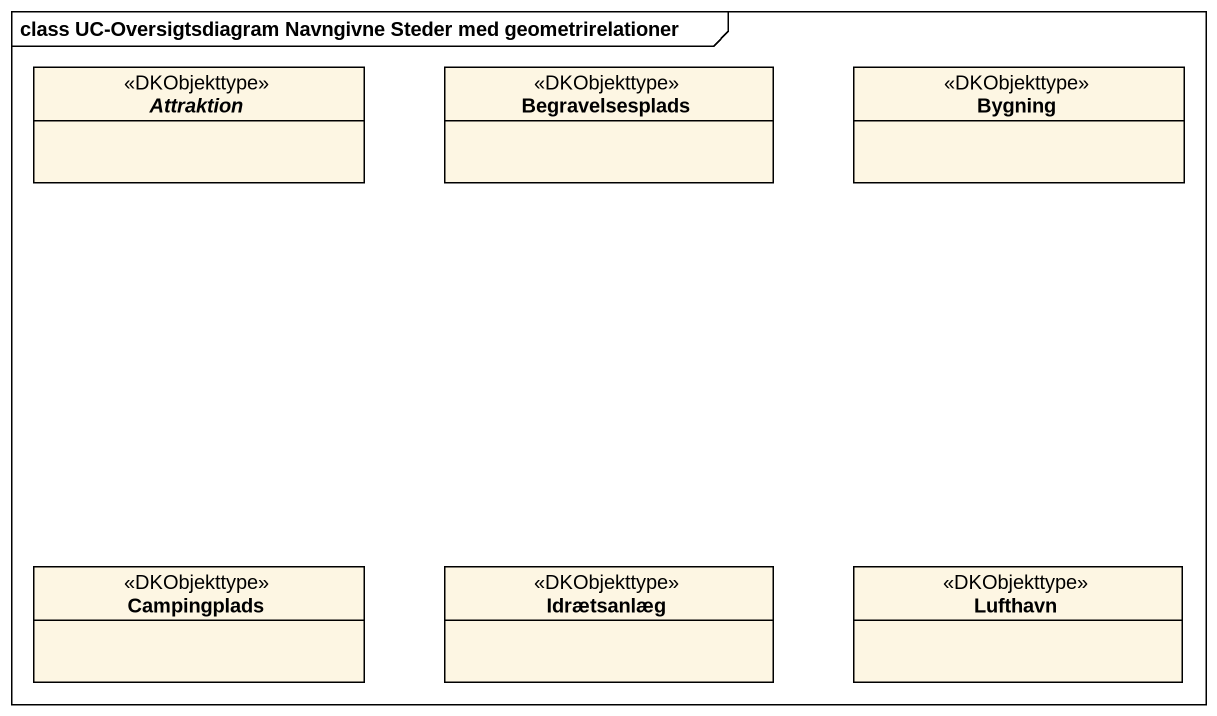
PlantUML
@startuml
mainframe class UC-Oversigtsdiagram Navngivne Steder med geometrirelationer
hide circle
hide empty members
abstract class Attraktion <<DKObjekttype>>
class Begravelsesplads <<DKObjekttype>>
class Bygning <<DKObjekttype>>
class Campingplads <<DKObjekttype>>
class Idrætsanlæg <<DKObjekttype>>
class Lufthavn <<DKObjekttype>>
@enduml
